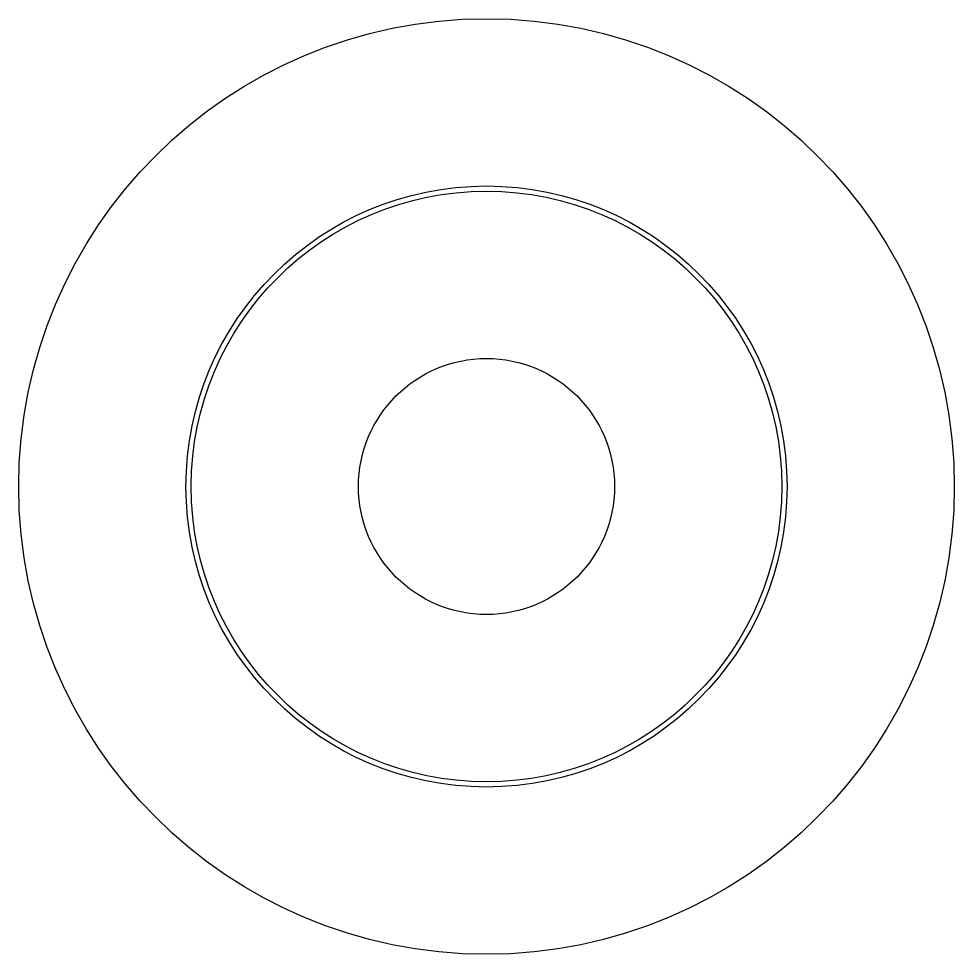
# Model space of a CAD drawing. Header units: millimetres. Extents: x -27 to 27, y -27 to 27.
import ezdxf

# ---------------------------------------------------------------- set-up
doc = ezdxf.new("R2010")
doc.units = ezdxf.units.MM
doc.layers.add('Sketch004', color=7, linetype='CONTINUOUS')

msp = doc.modelspace()

# ---------------------------------------------------------------- linework, layer by layer
at = {"layer": 'Sketch004'}
for radius in [27.038, 17.369, 17.069, 7.4]:
    msp.add_circle((0, 0), radius, dxfattribs=at)

doc.saveas('drawing.dxf')
